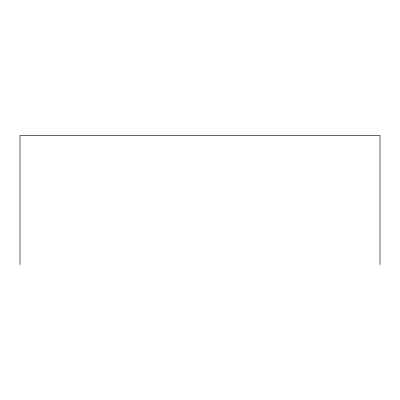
<?xml version="1.0" encoding="UTF-8"?>
<svg xmlns="http://www.w3.org/2000/svg" width="400" height="400" viewBox="0 0 400 400"><rect width="100%" height="100%" fill="white"/><g stroke="black" fill="none" stroke-linecap="round" stroke-linejoin="round"><path stroke-width="0.6" d="M380 264.645L380 135.355L20 135.355L20 264.645"/></g></svg>
